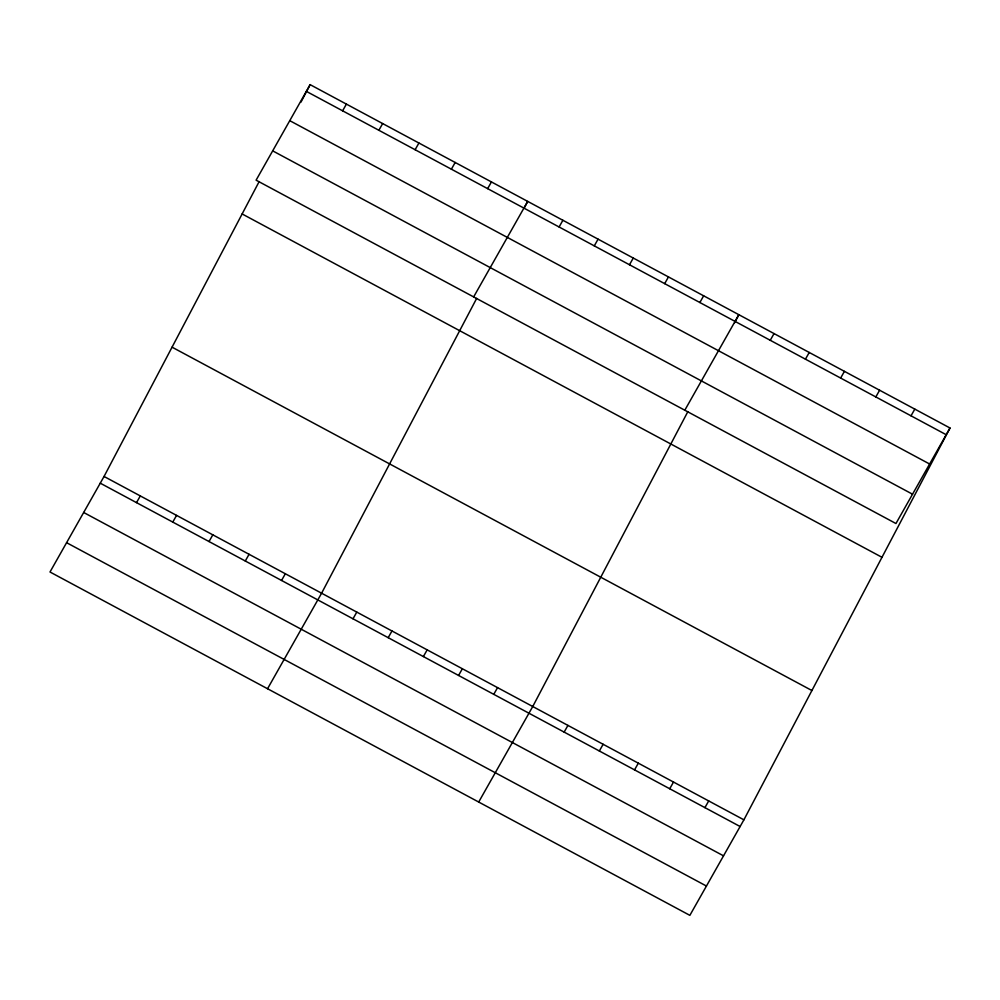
<?xml version="1.0" encoding="UTF-8"?>
<svg xmlns="http://www.w3.org/2000/svg" width="1000" height="1000" viewBox="0 0 1000 1000"><rect width="100%" height="100%" fill="white"/><g stroke="black" fill="none" stroke-linecap="round" stroke-linejoin="round"><path stroke-width="1.5" d="M950 428L895.95 523.525L256.1 180.175L310.138 84.65L950 428L743.9 819.825L689.862 915.35L50 572L104.05 476.475L259.137 181.625M300.938 102.163L310.138 84.65M476.688 298.363L321.6 593.212L267.55 688.737M524.15 208.125L527.7 201.4L473.65 296.913M687.837 411.675L532.75 706.513L478.7 802.038M734.6 322.775L738.85 314.7L684.8 410.225M342.612 110.812L346.4 104.113M136.512 502.625L140.3 495.925M378.862 130.275L382.663 123.562M172.775 522.087L176.562 515.388M415.125 149.725L418.913 143.025M209.025 541.538L212.825 534.837M451.388 169.188L455.175 162.475M245.287 561L249.075 554.3M487.638 188.637L491.438 181.938M281.55 580.462L285.338 573.75M559.1 226.975L562.888 220.275M353 618.8L356.788 612.1M594.288 245.863L598.075 239.163M388.188 637.688L391.975 630.975M629.475 264.75L633.275 258.05M423.375 656.562L427.175 649.862M664.675 283.637L668.462 276.925M458.575 675.45L462.362 668.75M699.862 302.512L703.65 295.812M493.762 694.338L497.562 687.638M770.25 340.288L774.038 333.587M564.15 732.1L567.938 725.4M805.438 359.175L809.237 352.463M599.338 750.987L603.138 744.287M840.638 378.05L844.425 371.35M634.538 769.875L638.325 763.175M875.825 396.938L879.613 390.238M669.725 788.75L673.512 782.05M911.012 415.825L914.812 409.125M704.912 807.638L708.713 800.938M306.35 91.363L946.213 434.712M289.762 120.662L929.625 464.012M272.688 150.863L912.537 494.212M242.125 213.95L881.988 557.3M172.062 347.175L811.912 690.525M104.05 476.475L743.9 819.825M100.25 483.175L740.113 826.525M83.675 512.487L723.525 855.837M66.588 542.688L706.438 886.038"/></g></svg>
